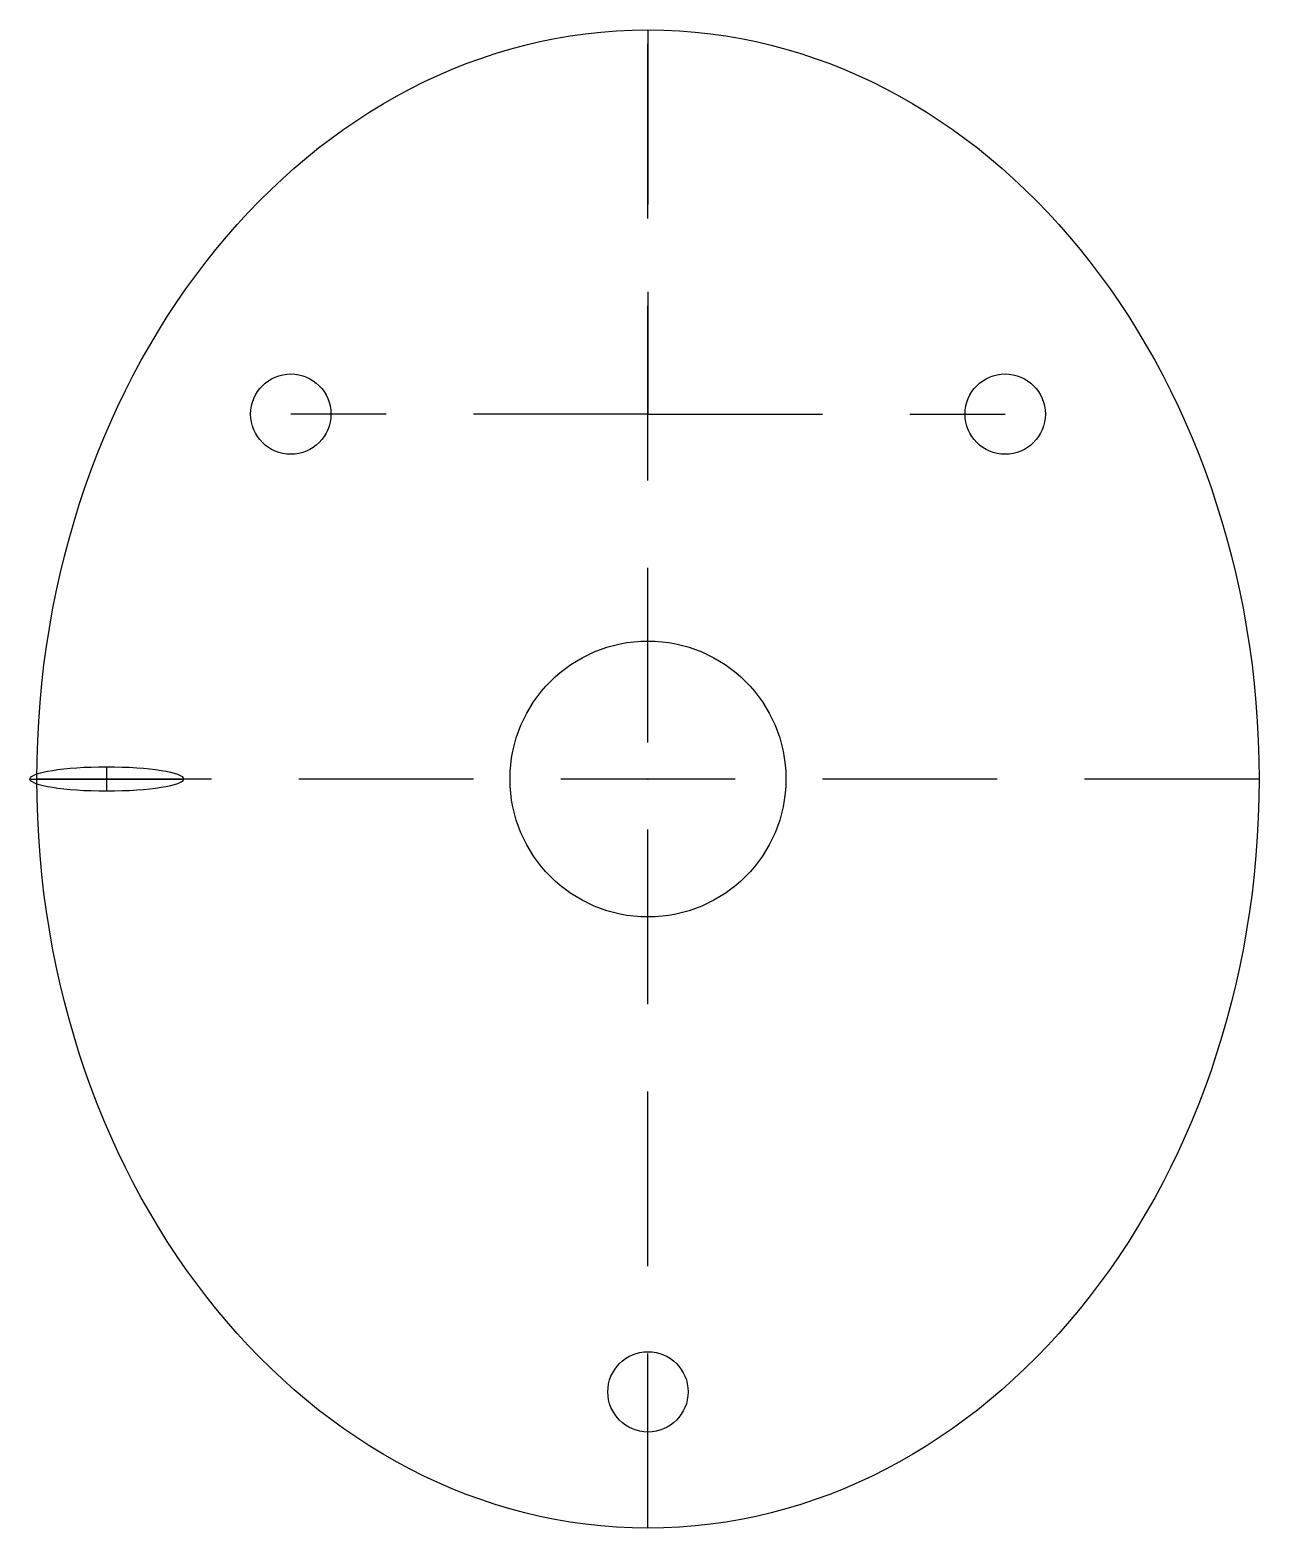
# Model space of a CAD drawing. Header units: inches. Extents: x -1.77 to 1.75, y -2.14 to 2.14.
import ezdxf

# ---------------------------------------------------------------- set-up
doc = ezdxf.new("R2010")
doc.units = ezdxf.units.IN
doc.linetypes.add('DASHED', pattern=[0.75, 0.5, -0.25])
doc.layers.get('0').update_dxf_attribs({"linetype": 'CONTINUOUS'})

msp = doc.modelspace()

# ---------------------------------------------------------------- linework, layer by layer
at = {"linetype": 'DASHED'}
for p, q in [((0, -2.145), (0, 2.145)), ((0, 2.145), (0, 1.045)), ((0, 1.045), (-1.023, 1.045)), ((0, 1.045), (1.023, 1.045)), ((-1.77, 0), (-1.33, 0)), ((1.75, 0), (-1.75, 0)), ((-1.75, 0), (-1.55, 0)), ((-1.55, -0.035), (-1.55, 0.035)), ((0, -2.145), (0, -1.755))]:
    msp.add_line(p, q, dxfattribs=at)
for centre, radius in [((-1.023, 1.045), 0.115), ((1.023, 1.045), 0.115), ((0, 0), 0.395), ((0, -1.755), 0.115)]:
    msp.add_circle(centre, radius)
for centre, major_axis, ratio in [((0, 0), (0, 2.145), 0.815851), ((-1.55, 0), (0.22, 0), 0.159091)]:
    msp.add_ellipse(centre, major_axis=major_axis, ratio=ratio)
msp.add_point((0, 0))

doc.saveas('drawing.dxf')
